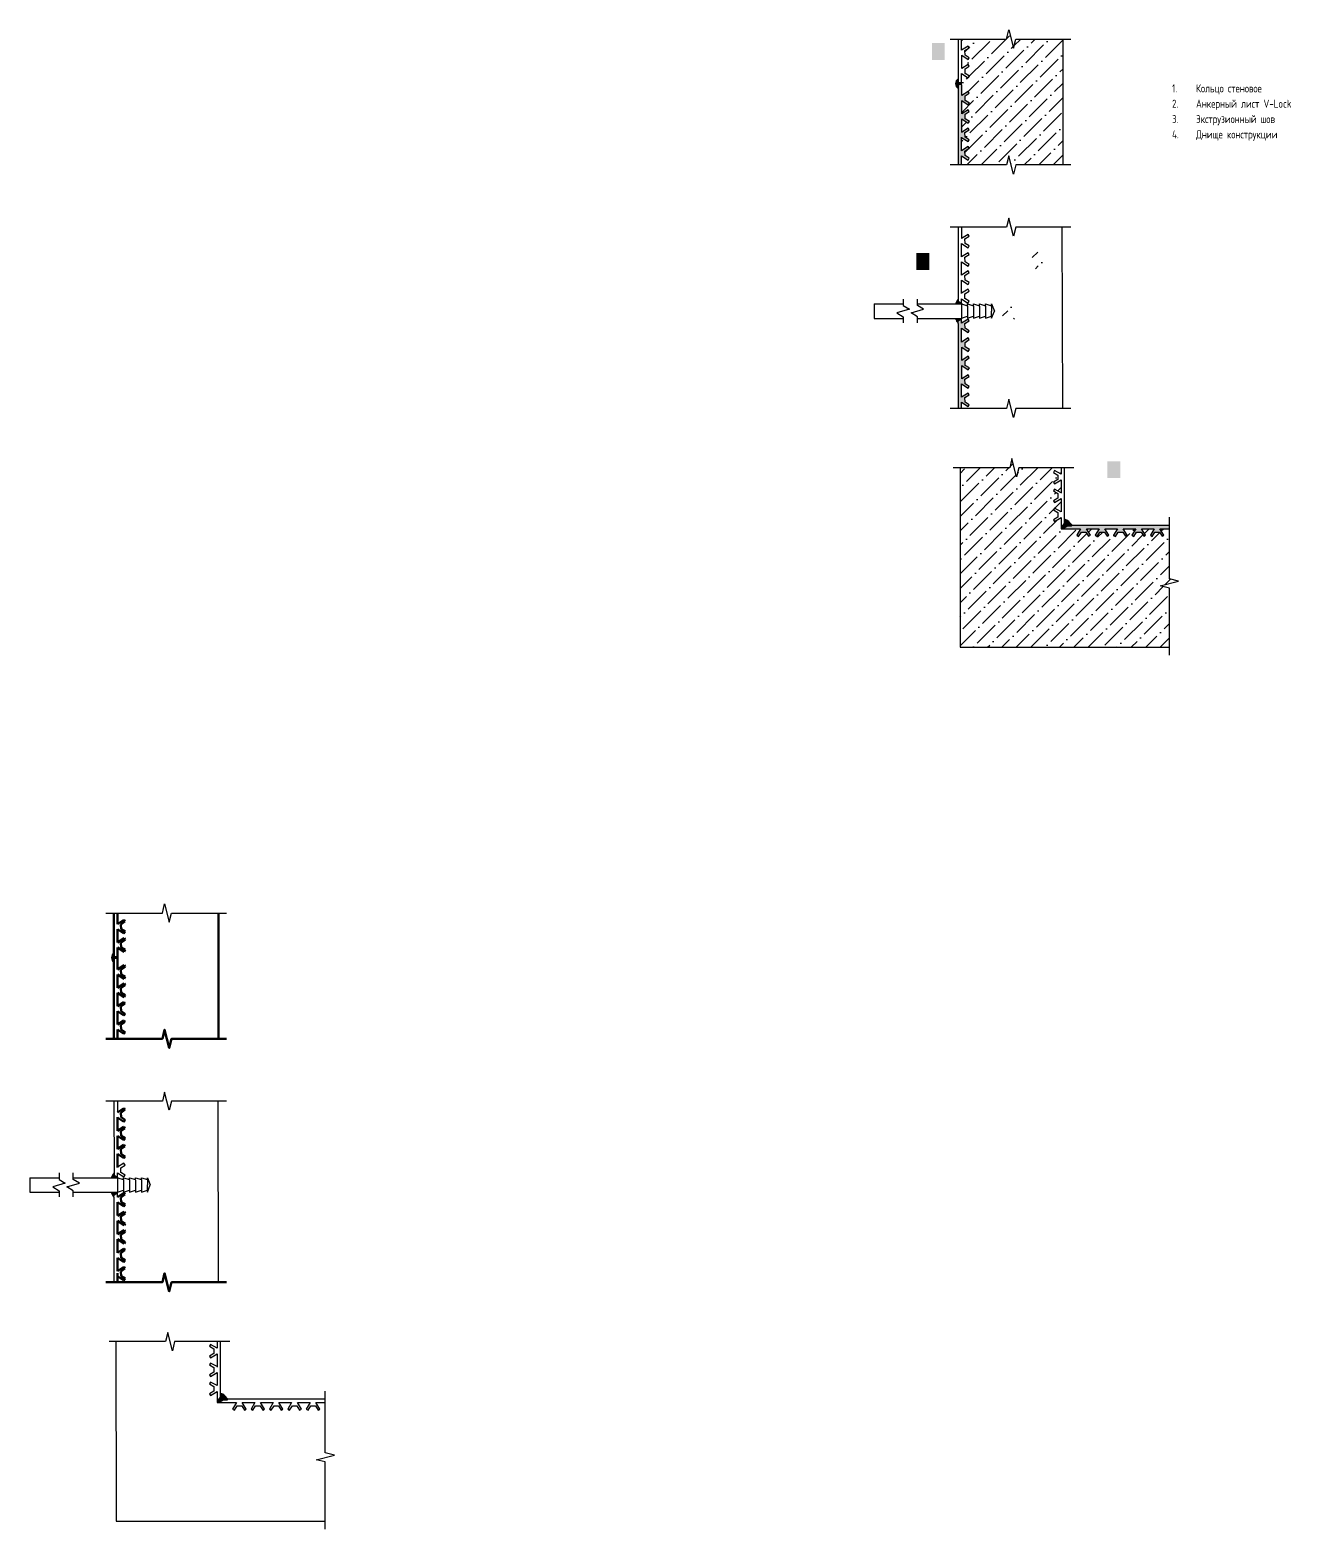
# Model space of a CAD drawing. Header units: millimetres. Extents: x 23457745 to 25202521, y 22218467 to 22861220.
# Drawn here: x 25163128 to 25202521, y 22218467 to 22265294 of the extents above; entities that cross this region are included whole.
import ezdxf

# ---------------------------------------------------------------- set-up
doc = ezdxf.new("R2010")
doc.units = ezdxf.units.MM
doc.layers.add('ШРИФТЫ', color=7, linetype='Continuous')
doc.styles.add('GOST 2.304', font='GOST_type.ttf')
pattern_1 = [(45, (870927.15, -187104.57), (168.3798023, 617.3926083), [793.75, -158.75, 0, -158.75])]

msp = doc.modelspace()

# ---------------------------------------------------------------- hatches: boundary and pattern name
h = msp.add_hatch()
h.set_pattern_fill('ANSI36', color=256, scale=100)
h.set_pattern_definition(pattern_1)
h.paths.add_polyline_path([(25192472.619, 22263011.587), (25192435.306, 22262955.618), (25192234.415, 22263089.545), (25192234.415, 22262671.605), (25192437.971, 22262801.534), (25192468.288, 22262749.563), (25192338.359, 22262662.943), (25192344.855, 22262517.855), (25192472.619, 22262437.732), (25192435.306, 22262381.762), (25192234.415, 22262515.689), (25192234.415, 22262097.749), (25192434.579, 22262225.513), (25192464.896, 22262173.541), (25192334.966, 22262086.922), (25192341.463, 22261941.834), (25192469.227, 22261861.71), (25192431.914, 22261805.741), (25192231.022, 22261939.668), (25192231.022, 22261521.728), (25192434.579, 22261651.658), (25192464.896, 22261599.686), (25192334.966, 22261513.066), (25192341.463, 22261367.978), (25192469.227, 22261287.855), (25192431.914, 22261231.885), (25192231.022, 22261365.813), (25192231.022, 22261079.967), (25193634.262, 22261079.967), (25193703.558, 22261361.482), (25193846.48, 22260794.122), (25193920.107, 22261079.967), (25195388.311, 22261079.967), (25195388.311, 22265008.172), (25193920.107, 22265008.172), (25193846.48, 22264722.327), (25193703.558, 22265294.017), (25193634.262, 22265008.172), (25192231.022, 22265008.172), (25192231.022, 22264661.693), (25192434.579, 22264791.623), (25192464.896, 22264739.651), (25192334.966, 22264653.031), (25192341.463, 22264507.943), (25192469.227, 22264427.82), (25192431.914, 22264371.85), (25192234.415, 22264503.516), (25192234.415, 22264087.853), (25192437.971, 22264217.782), (25192468.288, 22264165.811), (25192338.359, 22264079.191), (25192344.855, 22263934.103), (25192472.619, 22263853.98), (25192435.306, 22263798.01), (25192231, 22263934.214), (25192234.415, 22263245.46), (25192437.971, 22263375.39), (25192468.288, 22263323.418), (25192338.359, 22263236.798), (25192344.855, 22263091.71)])
h.paths.add_polyline_path([(25193987.894, 22263806.839, -1), (25193987.894, 22263786.839, -1)], flags=16)
h.paths.add_polyline_path([(25194305.394, 22263709.339), (25194630.501, 22263709.339), (25194630.501, 22264234.339), (25194305.394, 22264234.339)], flags=24)
at = {"lineweight": 30}
h = msp.add_hatch(color=140, dxfattribs=at)
h.dxf.hatch_style = 1
h.paths.add_polyline_path([(25191304.821, 22264356.568), (25191705.232, 22264356.568), (25191705.232, 22264882.318), (25191304.821, 22264882.318)])
h.paths.add_polyline_path([(25192122.748, 22261079.967), (25192231.022, 22261079.967), (25192231.022, 22261365.813), (25192431.914, 22261231.885), (25192469.227, 22261287.855), (25192341.463, 22261367.978), (25192334.966, 22261513.066), (25192464.896, 22261599.686), (25192434.579, 22261651.658), (25192231.022, 22261521.728), (25192231.022, 22261939.668), (25192431.914, 22261805.741), (25192469.227, 22261861.71), (25192341.463, 22261941.834), (25192334.966, 22262086.922), (25192464.896, 22262173.541), (25192434.579, 22262225.513), (25192234.415, 22262097.749), (25192234.415, 22262515.689), (25192435.306, 22262381.762), (25192472.619, 22262437.732), (25192344.855, 22262517.855), (25192338.359, 22262662.943), (25192468.288, 22262749.563), (25192437.971, 22262801.534), (25192234.415, 22262671.605), (25192234.415, 22263089.545), (25192435.306, 22262955.618), (25192472.619, 22263011.587), (25192344.855, 22263091.71), (25192338.359, 22263236.798), (25192468.288, 22263323.418), (25192437.971, 22263375.39), (25192234.415, 22263245.46), (25192232.713, 22263588.737), (25192176.885, 22263587.608), (25192122.748, 22263574.271)])
h = msp.add_hatch(color=256, dxfattribs=at)
h.dxf.hatch_style = 1
h.paths.add_polyline_path([(25192122.748, 22263768.29, 0.512358397), (25192122.748, 22263463.075)])
h.paths.add_polyline_path([(25192122.748, 22263657.249), (25192122.748, 22263574.271), (25192176.885, 22263587.608), (25192232.713, 22263588.737), (25192232.445, 22263642.788), (25192176.885, 22263643.911)])
h = msp.add_hatch(color=140, dxfattribs=at)
h.dxf.hatch_style = 1
h.paths.add_polyline_path([(25190819.864, 22257801.101), (25191220.275, 22257801.101), (25191220.275, 22258326.852), (25190819.864, 22258326.852)])
h = msp.add_hatch()
h.set_pattern_fill('ANSI36', color=256, scale=100)
h.set_pattern_definition(pattern_1)
h.paths.add_polyline_path([(25193512.234, 22256262.222), (25193887.502, 22256262.222), (25193887.502, 22256787.598), (25193512.234, 22256787.598)])
h.paths.add_polyline_path([(25194433.942, 22257832.777), (25194759.049, 22257832.777), (25194759.049, 22258357.777), (25194433.942, 22258357.777)], flags=17)
h = msp.add_hatch(color=256, dxfattribs=at)
h.dxf.hatch_style = 1
h.paths.add_polyline_path([(25192231.022, 22256761.974), (25192127.079, 22256818.277), (25192125.236, 22256890.564, 0.071653428), (25192038.713, 22256740.32), (25192231.022, 22256740.32)])
h = msp.add_hatch(color=256, dxfattribs=at)
h.dxf.hatch_style = 1
h.paths.add_polyline_path([(25192231.022, 22256263.911), (25192231.022, 22256274.739), (25192038.713, 22256274.739, 0.06998087), (25192122.748, 22256127.686), (25192125.692, 22256209.139)])
h = msp.add_hatch(color=140, dxfattribs=at)
h.dxf.hatch_style = 1
h.paths.add_polyline_path([(25192234.415, 22254815.196), (25192435.306, 22254681.269), (25192472.619, 22254737.238), (25192344.855, 22254817.362), (25192338.359, 22254962.45), (25192468.288, 22255049.069), (25192437.971, 22255101.041), (25192234.415, 22254971.112), (25192234.415, 22255389.052), (25192435.306, 22255255.124), (25192472.619, 22255311.094), (25192344.855, 22255391.217), (25192338.359, 22255536.305), (25192468.288, 22255622.925), (25192437.971, 22255674.897), (25192231.022, 22255542.802), (25192231.022, 22255978.066), (25192431.914, 22255844.139), (25192469.227, 22255900.108), (25192341.463, 22255980.231), (25192334.966, 22256125.319), (25192464.896, 22256211.939), (25192434.579, 22256263.911), (25192231.022, 22256133.981), (25192231.022, 22256263.911), (25192125.692, 22256209.139), (25192122.748, 22256127.686), (25192122.748, 22253474.756), (25192231.022, 22253474.756), (25192231.022, 22253665.319), (25192431.914, 22253531.392), (25192469.227, 22253587.362), (25192341.463, 22253667.485), (25192334.966, 22253812.573), (25192464.896, 22253899.193), (25192434.579, 22253951.165), (25192231.022, 22253821.235), (25192231.022, 22254239.175), (25192431.914, 22254105.248), (25192469.227, 22254161.217), (25192341.463, 22254241.341), (25192334.966, 22254386.429), (25192464.896, 22254473.048), (25192434.579, 22254525.02), (25192234.415, 22254397.256)])
h = msp.add_hatch()
h.set_pattern_fill('ANSI36', color=256, scale=100)
h.set_pattern_definition(pattern_1)
h.paths.add_polyline_path([(25195340.67, 22249715.46), (25195340.67, 22250066.27), (25195137.114, 22249940.671), (25195102.466, 22249992.643), (25195236.727, 22250074.932), (25195236.727, 22250217.855), (25195102.466, 22250300.143), (25195137.114, 22250356.446), (25195340.67, 22250243.841), (25195340.67, 22250659.798), (25195137.114, 22250534.199), (25195102.466, 22250586.171), (25195236.727, 22250668.46), (25195236.727, 22250811.382), (25195102.466, 22250893.671), (25195137.114, 22250949.974), (25195340.67, 22250837.368), (25195340.67, 22251239.967), (25195137.114, 22251114.369), (25195102.466, 22251166.341), (25195236.727, 22251248.629), (25195236.727, 22251391.552), (25195102.466, 22251473.841), (25195137.114, 22251530.143), (25195340.67, 22251417.538), (25195340.67, 22251621.094), (25194015.389, 22251621.094), (25193946.093, 22251335.249), (25193803.17, 22251906.939), (25193733.875, 22251621.094), (25192183.382, 22251621.094), (25192187.096, 22246012.47), (25198723.17, 22246012.47), (25198723.17, 22247861.798), (25198437.325, 22247931.094), (25199009.015, 22248074.017), (25198723.17, 22248147.643), (25198723.17, 22249715.46), (25198424.098, 22249715.46), (25198549.721, 22249510.497), (25198495.485, 22249477.256), (25198413.196, 22249611.517), (25198270.274, 22249611.517), (25198183.654, 22249473.742), (25198126.812, 22249510.414), (25198246.423, 22249715.46), (25197849.779, 22249715.46), (25197975.401, 22249510.497), (25197921.165, 22249477.256), (25197838.876, 22249611.517), (25197695.954, 22249611.517), (25197609.334, 22249473.742), (25197552.493, 22249510.414), (25197672.103, 22249715.46), (25197275.459, 22249715.46), (25197401.081, 22249510.497), (25197346.845, 22249477.256), (25197264.557, 22249611.517), (25197121.634, 22249611.517), (25197035.014, 22249473.742), (25196978.173, 22249510.414), (25197097.783, 22249715.46), (25196701.139, 22249715.46), (25196826.761, 22249510.497), (25196772.525, 22249477.256), (25196690.237, 22249611.517), (25196547.314, 22249611.517), (25196460.694, 22249473.742), (25196403.853, 22249510.414), (25196523.464, 22249715.46), (25196126.819, 22249715.46), (25196252.441, 22249510.497), (25196198.206, 22249477.256), (25196115.917, 22249611.517), (25195972.994, 22249611.517), (25195886.375, 22249473.742), (25195829.533, 22249510.414), (25195949.144, 22249715.46)])
h.paths.add_polyline_path([(25196599.512, 22247724.213, -1), (25196599.512, 22247704.213, -1)], flags=16)
h.paths.add_polyline_path([(25197048.293, 22247603.795), (25197448.578, 22247603.795), (25197448.578, 22248129.17), (25197048.293, 22248129.17)], flags=24)
h = msp.add_hatch(color=140, dxfattribs=at)
h.dxf.hatch_style = 1
h.paths.add_polyline_path([(25196786.796, 22251296.367), (25197187.207, 22251296.367), (25197187.207, 22251822.118), (25196786.796, 22251822.118)])
h.paths.add_polyline_path([(25195672.629, 22249819.404), (25195663.715, 22249805.531), (25195531.234, 22249805.781), (25195394.808, 22249715.46), (25195949.144, 22249715.46), (25195829.533, 22249510.414), (25195886.375, 22249473.742), (25195972.994, 22249611.517), (25196115.917, 22249611.517), (25196198.206, 22249477.256), (25196252.441, 22249510.497), (25196126.819, 22249715.46), (25196523.464, 22249715.46), (25196403.853, 22249510.414), (25196460.694, 22249473.742), (25196547.314, 22249611.517), (25196690.237, 22249611.517), (25196772.525, 22249477.256), (25196826.761, 22249510.497), (25196701.139, 22249715.46), (25197097.783, 22249715.46), (25196978.173, 22249510.414), (25197035.014, 22249473.742), (25197121.634, 22249611.517), (25197264.557, 22249611.517), (25197346.845, 22249477.256), (25197401.081, 22249510.497), (25197275.459, 22249715.46), (25197672.103, 22249715.46), (25197552.493, 22249510.414), (25197609.334, 22249473.742), (25197695.954, 22249611.517), (25197838.876, 22249611.517), (25197921.165, 22249477.256), (25197975.401, 22249510.497), (25197849.779, 22249715.46), (25198246.423, 22249715.46), (25198126.812, 22249510.414), (25198183.654, 22249473.742), (25198270.274, 22249611.517), (25198413.196, 22249611.517), (25198495.485, 22249477.256), (25198549.721, 22249510.497), (25198424.098, 22249715.46), (25198723.17, 22249715.46), (25198723.17, 22249819.404)])
h = msp.add_hatch(color=256, dxfattribs=at)
h.dxf.hatch_style = 1
h.paths.add_polyline_path([(25195531.234, 22249805.781), (25195663.715, 22249805.531), (25195672.629, 22249819.404), (25195448.945, 22249819.404), (25195448.945, 22250001.763), (25195448.147, 22250001.91), (25195437.356, 22249989.663), (25195434.675, 22249880.546), (25195340.67, 22249761.787), (25195340.67, 22249715.46), (25195394.808, 22249715.46)])
h.paths.add_polyline_path([(25195599.396, 22249913.391), (25195577.412, 22249938.146), (25195551.787, 22249957.611), (25195517.94, 22249977.076), (25195463.361, 22249999.101), (25195448.945, 22250001.763), (25195448.945, 22249819.404), (25195672.629, 22249819.404), (25195669.569, 22249833.21)], flags=17)
h = msp.add_hatch(color=1, dxfattribs=at)
h.dxf.hatch_style = 1
h.paths.add_polyline_path([(25165753.068, 22236469.501, 0.512358397), (25165753.068, 22236164.286)])
h.paths.add_polyline_path([(25165862.766, 22236344), (25165807.206, 22236345.123), (25165753.068, 22236358.461), (25165753.068, 22236275.483), (25165807.206, 22236288.82), (25165863.034, 22236289.949)])
h = msp.add_hatch(color=256, dxfattribs=at)
h.dxf.hatch_style = 1
h.paths.add_polyline_path([(25165861.343, 22229463.186), (25165757.399, 22229519.489), (25165755.557, 22229591.775, 0.071653428), (25165669.033, 22229441.531), (25165861.343, 22229441.531)])
h = msp.add_hatch(color=256, dxfattribs=at)
h.dxf.hatch_style = 1
h.paths.add_polyline_path([(25165861.343, 22228965.123), (25165861.343, 22228975.95), (25165669.033, 22228975.95, 0.06998087), (25165753.068, 22228828.898), (25165756.012, 22228910.351)])
h = msp.add_hatch(color=256, dxfattribs=at)
h.dxf.hatch_style = 1
h.paths.add_polyline_path([(25169161.554, 22222506.992), (25169294.036, 22222506.743), (25169302.95, 22222520.616), (25169079.266, 22222520.616), (25169079.266, 22222702.975), (25169078.468, 22222703.122), (25169067.677, 22222690.875), (25169064.996, 22222581.758), (25168970.991, 22222462.999), (25168970.991, 22222416.672), (25169025.128, 22222416.672)])
h.paths.add_polyline_path([(25169229.716, 22222614.603), (25169207.733, 22222639.358), (25169182.108, 22222658.823), (25169148.261, 22222678.287), (25169093.682, 22222700.312), (25169079.266, 22222702.975), (25169079.266, 22222520.616), (25169302.95, 22222520.616), (25169299.889, 22222534.422)], flags=17)

# ---------------------------------------------------------------- linework, layer by layer
for p, q in [((25192231.022, 22264661.693), (25192231.022, 22265008.172)), ((25192434.579, 22264791.623), (25192231.022, 22264661.693)), ((25192234.415, 22264087.853), (25192234.415, 22264503.516)), ((25192234.415, 22264503.516), (25192431.914, 22264371.85)), ((25192334.966, 22264653.031), (25192464.896, 22264739.651)), ((25192341.463, 22264507.943), (25192334.966, 22264653.031)), ((25192469.227, 22264427.82), (25192341.463, 22264507.943)), ((25192464.896, 22264739.651), (25192434.579, 22264791.623)), ((25192437.971, 22264217.782), (25192234.415, 22264087.853)), ((25192338.359, 22264079.191), (25192468.288, 22264165.811)), ((25192344.855, 22263934.103), (25192338.359, 22264079.191)), ((25192431.914, 22264371.85), (25192469.227, 22264427.82)), ((25192468.288, 22264165.811), (25192437.971, 22264217.782)), ((25192234.415, 22263245.46), (25192231, 22263934.214)), ((25192231, 22263934.214), (25192435.306, 22263798.01)), ((25192472.619, 22263853.98), (25192344.855, 22263934.103)), ((25192435.306, 22263798.01), (25192472.619, 22263853.98)), ((25192437.971, 22263375.39), (25192234.415, 22263245.46)), ((25192234.415, 22262671.605), (25192234.415, 22263091.71)), ((25192234.415, 22263089.545), (25192435.306, 22262955.618)), ((25192338.359, 22263236.798), (25192468.288, 22263323.418)), ((25192344.855, 22263091.71), (25192338.359, 22263236.798)), ((25192472.619, 22263011.587), (25192344.855, 22263091.71)), ((25192468.288, 22263323.418), (25192437.971, 22263375.39)), ((25192437.971, 22262801.534), (25192234.415, 22262671.605)), ((25192338.359, 22262662.943), (25192468.288, 22262749.563)), ((25192344.855, 22262517.855), (25192338.359, 22262662.943)), ((25192435.306, 22262955.618), (25192472.619, 22263011.587)), ((25192468.288, 22262749.563), (25192437.971, 22262801.534)), ((25192434.579, 22262225.513), (25192231.022, 22262095.584)), ((25192234.415, 22262097.749), (25192234.415, 22262517.855)), ((25192234.415, 22262515.689), (25192435.306, 22262381.762)), ((25192334.966, 22262086.922), (25192464.896, 22262173.541)), ((25192472.619, 22262437.732), (25192344.855, 22262517.855)), ((25192464.896, 22262173.541), (25192434.579, 22262225.513)), ((25192435.306, 22262381.762), (25192472.619, 22262437.732)), ((25192231.022, 22261521.728), (25192231.022, 22261941.834)), ((25192231.022, 22261939.668), (25192431.914, 22261805.741)), ((25192341.463, 22261941.834), (25192334.966, 22262086.922)), ((25192469.227, 22261861.71), (25192341.463, 22261941.834)), ((25192431.914, 22261805.741), (25192469.227, 22261861.71)), ((25192434.579, 22261651.658), (25192231.022, 22261521.728)), ((25192231.022, 22261365.813), (25192431.914, 22261231.885)), ((25192334.966, 22261513.066), (25192464.896, 22261599.686)), ((25192341.463, 22261367.978), (25192334.966, 22261513.066)), ((25192469.227, 22261287.855), (25192341.463, 22261367.978)), ((25192431.914, 22261231.885), (25192469.227, 22261287.855)), ((25192464.896, 22261599.686), (25192434.579, 22261651.658)), ((25192434.579, 22258910.144), (25192231.022, 22258780.214)), ((25192237.808, 22258784.545), (25192237.808, 22259131.024)), ((25192334.966, 22258771.552), (25192464.896, 22258858.172)), ((25192464.896, 22258858.172), (25192434.579, 22258910.144)), ((25192231.022, 22258206.358), (25192231.022, 22258626.464)), ((25192231.022, 22258624.298), (25192431.914, 22258490.371)), ((25192341.463, 22258626.464), (25192334.966, 22258771.552)), ((25192469.227, 22258546.341), (25192341.463, 22258626.464)), ((25192431.914, 22258490.371), (25192469.227, 22258546.341)), ((25192434.579, 22258334.122), (25192231.022, 22258204.193)), ((25192231.022, 22257630.337), (25192231.022, 22258050.443)), ((25192231.022, 22258048.277), (25192431.914, 22257914.35)), ((25192334.966, 22258195.531), (25192464.896, 22258282.151)), ((25192341.463, 22258050.443), (25192334.966, 22258195.531)), ((25192469.227, 22257970.32), (25192341.463, 22258050.443)), ((25192431.914, 22257914.35), (25192469.227, 22257970.32)), ((25192464.896, 22258282.151), (25192434.579, 22258334.122)), ((25192434.579, 22257766.763), (25192231.022, 22257636.834)), ((25192231.022, 22257062.978), (25192231.022, 22257483.084)), ((25192231.022, 22257480.918), (25192431.914, 22257346.991)), ((25192334.966, 22257628.172), (25192464.896, 22257714.791)), ((25192341.463, 22257483.084), (25192334.966, 22257628.172)), ((25192469.227, 22257402.96), (25192341.463, 22257483.084)), ((25192464.896, 22257714.791), (25192434.579, 22257766.763)), ((25192431.914, 22257346.991), (25192469.227, 22257402.96)), ((25192338.359, 22255536.305), (25192468.288, 22255622.925)), ((25192468.288, 22255622.925), (25192437.971, 22255674.897)), ((25192234.415, 22254971.112), (25192234.415, 22255389.052)), ((25192234.415, 22255389.052), (25192435.306, 22255255.124)), ((25192437.971, 22255101.041), (25192234.415, 22254971.112)), ((25192344.855, 22255391.217), (25192338.359, 22255536.305)), ((25192472.619, 22255311.094), (25192344.855, 22255391.217)), ((25192435.306, 22255255.124), (25192472.619, 22255311.094)), ((25192468.288, 22255049.069), (25192437.971, 22255101.041)), ((25192234.415, 22254397.256), (25192234.415, 22254815.196)), ((25192234.415, 22254815.196), (25192435.306, 22254681.269)), ((25192338.359, 22254962.45), (25192468.288, 22255049.069)), ((25192344.855, 22254817.362), (25192338.359, 22254962.45)), ((25192472.619, 22254737.238), (25192344.855, 22254817.362)), ((25192435.306, 22254681.269), (25192472.619, 22254737.238)), ((25192231.022, 22253821.235), (25192231.022, 22254239.175)), ((25192231.022, 22254239.175), (25192431.914, 22254105.248)), ((25192434.579, 22254525.02), (25192234.415, 22254397.256)), ((25192334.966, 22254386.429), (25192464.896, 22254473.048)), ((25192341.463, 22254241.341), (25192334.966, 22254386.429)), ((25192469.227, 22254161.217), (25192341.463, 22254241.341)), ((25192431.914, 22254105.248), (25192469.227, 22254161.217)), ((25192464.896, 22254473.048), (25192434.579, 22254525.02)), ((25192434.579, 22253951.165), (25192231.022, 22253821.235)), ((25192334.966, 22253812.573), (25192464.896, 22253899.193)), ((25192341.463, 22253667.485), (25192334.966, 22253812.573)), ((25192464.896, 22253899.193), (25192434.579, 22253951.165)), ((25192469.227, 22253587.362), (25192341.463, 22253667.485)), ((25192431.914, 22253531.392), (25192469.227, 22253587.362))]:
    msp.add_line(p, q)
for p, q in [((25192176.885, 22263643.911), (25192122.748, 22263657.249)), ((25192176.885, 22263587.608), (25192122.748, 22263574.271)), ((25192232.445, 22263642.788), (25192176.885, 22263643.911)), ((25192232.445, 22263588.732), (25192176.885, 22263587.608)), ((25192122.748, 22259131.024), (25192125.236, 22256890.564)), ((25189498.17, 22256740.32), (25189498.17, 22256285.566)), ((25189498.17, 22256740.32), (25190407.677, 22256740.32)), ((25192417.255, 22256679.686), (25192417.255, 22256350.531)), ((25192603.487, 22256679.686), (25192603.487, 22256346.2)), ((25192791.885, 22256666.792), (25192789.72, 22256350.531)), ((25192980.283, 22256679.686), (25192980.283, 22256350.531)), ((25189498.17, 22256285.566), (25190407.677, 22256285.566)), ((25192122.748, 22256127.686), (25192122.748, 22253474.756))]:
    msp.add_line(p, q, dxfattribs=at)
at = {"color": 1, "lineweight": 50}
for p, q in [((25165861.343, 22237362.905), (25165861.343, 22237709.384)), ((25166064.899, 22237492.834), (25165861.343, 22237362.905)), ((25165965.287, 22237354.243), (25166095.216, 22237440.863)), ((25165971.783, 22237209.155), (25165965.287, 22237354.243)), ((25166095.216, 22237440.863), (25166064.899, 22237492.834)), ((25165861.343, 22237206.989), (25166062.234, 22237073.062)), ((25165864.736, 22236789.064), (25165864.736, 22237209.17)), ((25166068.292, 22236918.994), (25165864.736, 22236789.064)), ((25165968.679, 22236780.402), (25166098.609, 22236867.022)), ((25166099.547, 22237129.032), (25165971.783, 22237209.155)), ((25166062.234, 22237073.062), (25166099.547, 22237129.032)), ((25166098.609, 22236867.022), (25166068.292, 22236918.994)), ((25165864.736, 22235946.672), (25165861.343, 22236630.968)), ((25165864.736, 22236633.149), (25166065.627, 22236499.222)), ((25165975.176, 22236635.314), (25165968.679, 22236780.402)), ((25166102.94, 22236555.191), (25165975.176, 22236635.314)), ((25166065.627, 22236499.222), (25166102.94, 22236555.191)), ((25166068.292, 22236076.602), (25165864.736, 22235946.672)), ((25165968.679, 22235938.01), (25166098.609, 22236024.63)), ((25165975.176, 22235792.922), (25165968.679, 22235938.01)), ((25166098.609, 22236024.63), (25166068.292, 22236076.602)), ((25165864.736, 22235372.817), (25165864.736, 22235792.922)), ((25165864.736, 22235790.757), (25166065.627, 22235656.829)), ((25166068.292, 22235502.746), (25165864.736, 22235372.817)), ((25165968.679, 22235364.155), (25166098.609, 22235450.774)), ((25166102.94, 22235712.799), (25165975.176, 22235792.922)), ((25166065.627, 22235656.829), (25166102.94, 22235712.799)), ((25166098.609, 22235450.774), (25166068.292, 22235502.746)), ((25165864.736, 22234798.961), (25165864.736, 22235219.067)), ((25165864.736, 22235216.901), (25166065.627, 22235082.974)), ((25165975.176, 22235219.067), (25165968.679, 22235364.155)), ((25166102.94, 22235138.943), (25165975.176, 22235219.067)), ((25166065.627, 22235082.974), (25166102.94, 22235138.943)), ((25166064.899, 22234926.725), (25165861.343, 22234796.795)), ((25165861.343, 22234222.94), (25165861.343, 22234643.045)), ((25165861.343, 22234640.88), (25166062.234, 22234506.953)), ((25165965.287, 22234788.133), (25166095.216, 22234874.753)), ((25165971.783, 22234643.045), (25165965.287, 22234788.133)), ((25166099.547, 22234562.922), (25165971.783, 22234643.045)), ((25166062.234, 22234506.953), (25166099.547, 22234562.922)), ((25166095.216, 22234874.753), (25166064.899, 22234926.725)), ((25166064.899, 22234352.869), (25165861.343, 22234222.94)), ((25165861.343, 22234067.024), (25166062.234, 22233933.097)), ((25165965.287, 22234214.278), (25166095.216, 22234300.898)), ((25165971.783, 22234069.19), (25165965.287, 22234214.278)), ((25166099.547, 22233989.067), (25165971.783, 22234069.19)), ((25166095.216, 22234300.898), (25166064.899, 22234352.869)), ((25166062.234, 22233933.097), (25166099.547, 22233989.067)), ((25166064.899, 22231611.355), (25165861.343, 22231481.426)), ((25165861.343, 22230907.57), (25165861.343, 22231327.676)), ((25165861.343, 22231325.51), (25166062.234, 22231191.583)), ((25165965.287, 22231472.764), (25166095.216, 22231559.384)), ((25165971.783, 22231327.676), (25165965.287, 22231472.764)), ((25166099.547, 22231247.553), (25165971.783, 22231327.676)), ((25166062.234, 22231191.583), (25166099.547, 22231247.553)), ((25166095.216, 22231559.384), (25166064.899, 22231611.355)), ((25166064.899, 22231035.334), (25165861.343, 22230905.405)), ((25165861.343, 22230331.549), (25165861.343, 22230751.655)), ((25165861.343, 22230749.489), (25166062.234, 22230615.562)), ((25165965.287, 22230896.743), (25166095.216, 22230983.362)), ((25165971.783, 22230751.655), (25165965.287, 22230896.743)), ((25166099.547, 22230671.531), (25165971.783, 22230751.655)), ((25166095.216, 22230983.362), (25166064.899, 22231035.334)), ((25166064.899, 22230467.975), (25165861.343, 22230338.045)), ((25165965.287, 22230329.383), (25166095.216, 22230416.003)), ((25165971.783, 22230184.295), (25165965.287, 22230329.383)), ((25166062.234, 22230615.562), (25166099.547, 22230671.531)), ((25166095.216, 22230416.003), (25166064.899, 22230467.975)), ((25165861.343, 22229764.19), (25165861.343, 22230184.295)), ((25165861.343, 22230182.13), (25166062.234, 22230048.203)), ((25166099.547, 22230104.172), (25165971.783, 22230184.295)), ((25166062.234, 22230048.203), (25166099.547, 22230104.172)), ((25166064.899, 22228965.123), (25165861.343, 22228835.193)), ((25165965.287, 22228826.531), (25166095.216, 22228913.151)), ((25166095.216, 22228913.151), (25166064.899, 22228965.123)), ((25165861.343, 22228261.338), (25165861.343, 22228681.443)), ((25165861.343, 22228679.278), (25166062.234, 22228545.35)), ((25165971.783, 22228681.443), (25165965.287, 22228826.531)), ((25166099.547, 22228601.32), (25165971.783, 22228681.443)), ((25166062.234, 22228545.35), (25166099.547, 22228601.32)), ((25166068.292, 22228376.109), (25165864.736, 22228246.179)), ((25165864.736, 22227672.323), (25165864.736, 22228092.429)), ((25165864.736, 22228090.264), (25166065.627, 22227956.336)), ((25165968.679, 22228237.517), (25166098.609, 22228324.137)), ((25165975.176, 22228092.429), (25165968.679, 22228237.517)), ((25166102.94, 22228012.306), (25165975.176, 22228092.429)), ((25166065.627, 22227956.336), (25166102.94, 22228012.306)), ((25166098.609, 22228324.137), (25166068.292, 22228376.109)), ((25166068.292, 22227802.253), (25165864.736, 22227672.323)), ((25165864.736, 22227098.468), (25165864.736, 22227518.573)), ((25165864.736, 22227516.408), (25166065.627, 22227382.481)), ((25165968.679, 22227663.661), (25166098.609, 22227750.281)), ((25165975.176, 22227518.573), (25165968.679, 22227663.661)), ((25166102.94, 22227438.45), (25165975.176, 22227518.573)), ((25166098.609, 22227750.281), (25166068.292, 22227802.253)), ((25166064.899, 22227226.232), (25165861.343, 22227096.302)), ((25165965.287, 22227087.64), (25166095.216, 22227174.26)), ((25165971.783, 22226942.552), (25165965.287, 22227087.64)), ((25166095.216, 22227174.26), (25166064.899, 22227226.232)), ((25166065.627, 22227382.481), (25166102.94, 22227438.45)), ((25165861.343, 22226522.447), (25165861.343, 22226942.552)), ((25165861.343, 22226940.387), (25166062.234, 22226806.459)), ((25166064.899, 22226652.376), (25165861.343, 22226522.447)), ((25165965.287, 22226513.785), (25166095.216, 22226600.405)), ((25166099.547, 22226862.429), (25165971.783, 22226942.552)), ((25166062.234, 22226806.459), (25166099.547, 22226862.429)), ((25166095.216, 22226600.405), (25166064.899, 22226652.376)), ((25165861.343, 22226366.531), (25166062.234, 22226232.604)), ((25165971.783, 22226368.697), (25165965.287, 22226513.785)), ((25166099.547, 22226288.574), (25165971.783, 22226368.697)), ((25166062.234, 22226232.604), (25166099.547, 22226288.574))]:
    msp.add_line(p, q, dxfattribs=at)
at = {"color": 1, "lineweight": 30}
for p, q in [((25165807.206, 22236345.123), (25165753.068, 22236358.461)), ((25165807.206, 22236288.82), (25165753.068, 22236275.483)), ((25165862.766, 22236344), (25165807.206, 22236345.123)), ((25165862.766, 22236289.943), (25165807.206, 22236288.82)), ((25165753.068, 22231832.236), (25165755.557, 22229591.775)), ((25165868.128, 22231485.757), (25165868.128, 22231832.236)), ((25163128.491, 22229441.531), (25163128.491, 22228986.778)), ((25163128.491, 22229441.531), (25164037.998, 22229441.531)), ((25166047.575, 22229380.898), (25166047.575, 22229051.743)), ((25166233.808, 22229380.898), (25166233.808, 22229047.412)), ((25166422.206, 22229368.004), (25166420.04, 22229051.743)), ((25166610.604, 22229380.898), (25166610.604, 22229051.743)), ((25163128.491, 22228986.778), (25164037.998, 22228986.778)), ((25165753.068, 22228828.898), (25165753.068, 22226175.968))]:
    msp.add_line(p, q, dxfattribs=at)
at = {"lineweight": 30}
for points in [[(25191871.551, 22265008.172), (25193634.262, 22265008.172), (25193703.558, 22265294.017), (25193846.48, 22264722.327), (25193920.107, 22265008.172), (25195639.508, 22265008.172)], [(25192122.748, 22265008.172), (25192122.748, 22261079.967)], [(25195388.311, 22265008.172), (25195388.311, 22261079.967)], [(25195639.508, 22261079.967), (25193920.107, 22261079.967), (25193846.48, 22260794.122), (25193703.558, 22261361.482), (25193634.262, 22261079.967), (25191871.551, 22261079.967)], [(25195639.508, 22259135.355), (25193920.107, 22259131.024), (25193846.48, 22258849.51), (25193703.558, 22259416.869), (25193634.262, 22259131.024), (25191871.551, 22259131.024)], [(25195388.311, 22253474.756), (25195374.054, 22259134.686)], [(25190407.677, 22256887.573), (25190407.677, 22256740.32), (25190407.677, 22256684.017), (25190598.241, 22256571.411), (25190208.452, 22256454.474), (25190407.677, 22256328.876), (25190407.677, 22256142.643)], [(25190849.438, 22256142.643), (25190849.438, 22256285.566), (25190849.438, 22256328.876), (25190654.543, 22256454.474), (25191044.332, 22256571.411), (25190849.438, 22256684.017), (25190849.438, 22256887.573)], [(25190849.438, 22256740.32), (25192231.022, 22256740.32), (25192231.022, 22256274.739), (25190849.438, 22256274.739)], [(25192231.022, 22256761.974), (25192231.022, 22256740.32)], [(25192231.022, 22256740.32), (25192417.255, 22256679.686), (25192417.255, 22256740.32), (25192603.487, 22256679.686), (25192603.487, 22256740.32), (25192789.72, 22256679.686), (25192789.72, 22256740.32), (25192980.283, 22256679.686), (25192980.283, 22256740.32), (25193166.515, 22256679.686), (25193166.515, 22256740.32), (25193257.466, 22256515.108)], [(25192231.022, 22256289.897), (25192417.255, 22256350.531), (25192417.255, 22256289.897), (25192603.487, 22256350.531), (25192603.487, 22256289.897), (25192789.72, 22256350.531), (25192789.72, 22256289.897), (25192980.283, 22256350.531), (25192980.283, 22256289.897), (25193166.515, 22256350.531), (25193166.515, 22256289.897), (25193257.466, 22256515.108)], [(25193166.515, 22256679.686), (25193166.515, 22256515.108)], [(25193166.515, 22256350.531), (25193166.515, 22256515.108)], [(25195639.508, 22253474.756), (25193920.107, 22253474.756), (25193846.48, 22253188.911), (25193703.558, 22253756.27), (25193634.262, 22253474.756), (25191871.551, 22253474.756)], [(25195739.121, 22251621.094), (25194015.389, 22251621.094), (25193946.093, 22251335.249), (25193803.17, 22251906.939), (25193733.875, 22251621.094), (25191971.163, 22251621.094)], [(25192183.382, 22251621.094), (25192187.096, 22246012.47), (25198723.17, 22246012.47)], [(25198723.17, 22249819.404), (25195448.945, 22249819.404), (25195448.945, 22251621.094)], [(25198723.17, 22245765.601), (25198723.17, 22247861.798), (25198437.325, 22247931.094), (25199009.015, 22248074.017), (25198723.17, 22248147.643), (25198723.17, 22250070.601)]]:
    msp.add_lwpolyline(points, dxfattribs=at)
for points in [[(25192231.022, 22261079.967), (25192231.022, 22261365.813)], [(25192125.236, 22256890.564), (25192127.079, 22256818.277), (25192231.022, 22256761.974), (25192231.022, 22256896.235), (25192429.914, 22256763.64), (25192469.227, 22256822.608), (25192334.966, 22256904.897), (25192334.966, 22257047.82), (25192469.227, 22257130.108), (25192430.757, 22257192.874), (25192231.022, 22257070.456)], [(25192122.748, 22256127.686), (25192125.692, 22256209.139), (25192231.022, 22256263.911)], [(25192437.971, 22255674.897), (25192231.022, 22255542.802), (25192231.022, 22255978.066), (25192431.914, 22255844.139), (25192469.227, 22255900.108), (25192341.463, 22255980.231), (25192334.966, 22256125.319), (25192464.896, 22256211.939), (25192434.579, 22256263.911), (25192231.022, 22256133.981), (25192231.022, 22256274.739)], [(25192231.022, 22253474.756), (25192231.022, 22253665.319), (25192431.914, 22253531.392)], [(25195340.67, 22251621.094), (25195340.67, 22251417.538), (25195137.114, 22251530.143), (25195102.466, 22251473.841), (25195236.727, 22251391.552), (25195236.727, 22251248.629), (25195102.466, 22251166.341), (25195137.114, 22251114.369), (25195340.67, 22251239.967), (25195340.67, 22250824.193)], [(25195340.67, 22250837.368), (25195137.114, 22250949.974), (25195102.466, 22250893.671), (25195236.727, 22250811.382), (25195236.727, 22250668.46), (25195102.466, 22250586.171), (25195137.114, 22250534.199), (25195340.67, 22250659.798), (25195340.67, 22250244.023)], [(25195340.67, 22250243.841), (25195137.114, 22250356.446), (25195102.466, 22250300.143), (25195236.727, 22250217.855), (25195236.727, 22250074.932), (25195102.466, 22249992.643), (25195137.114, 22249940.671), (25195340.67, 22250066.27), (25195340.67, 22249715.46), (25195949.144, 22249715.46), (25195829.533, 22249510.414), (25195886.375, 22249473.742), (25195972.994, 22249611.517), (25196115.917, 22249611.517), (25196198.206, 22249477.256), (25196252.441, 22249510.497), (25196126.819, 22249715.46), (25196523.464, 22249715.46)], [(25195394.808, 22249715.46), (25195531.234, 22249805.781), (25195663.715, 22249805.531), (25195672.629, 22249819.404), (25195669.569, 22249833.21), (25195599.396, 22249913.391), (25195577.412, 22249938.146), (25195551.787, 22249957.611), (25195517.94, 22249977.076), (25195463.361, 22249999.101), (25195448.147, 22250001.91), (25195437.356, 22249989.663), (25195434.675, 22249880.546), (25195340.67, 22249761.787)], [(25196523.464, 22249715.46), (25196403.853, 22249510.414), (25196460.694, 22249473.742), (25196547.314, 22249611.517), (25196690.237, 22249611.517), (25196772.525, 22249477.256), (25196826.761, 22249510.497), (25196701.139, 22249715.46), (25197097.783, 22249715.46)], [(25197097.783, 22249715.46), (25196978.173, 22249510.414), (25197035.014, 22249473.742), (25197121.634, 22249611.517), (25197264.557, 22249611.517), (25197346.845, 22249477.256), (25197401.081, 22249510.497), (25197275.459, 22249715.46), (25197672.103, 22249715.46)], [(25197672.103, 22249715.46), (25197552.493, 22249510.414), (25197609.334, 22249473.742), (25197695.954, 22249611.517), (25197838.876, 22249611.517), (25197921.165, 22249477.256), (25197975.401, 22249510.497), (25197849.779, 22249715.46), (25198246.423, 22249715.46)], [(25198246.423, 22249715.46), (25198126.812, 22249510.414), (25198183.654, 22249473.742), (25198270.274, 22249611.517), (25198413.196, 22249611.517), (25198495.485, 22249477.256), (25198549.721, 22249510.497), (25198424.098, 22249715.46), (25198723.17, 22249715.46)]]:
    msp.add_lwpolyline(points)
at = {"color": 1, "lineweight": 30}
for points in [[(25165501.871, 22237709.384), (25167264.582, 22237709.384), (25167333.878, 22237995.229), (25167476.801, 22237423.539), (25167550.428, 22237709.384), (25169269.829, 22237709.384)], [(25169269.829, 22231836.567), (25167550.428, 22231832.236), (25167476.801, 22231550.721), (25167333.878, 22232118.081), (25167264.582, 22231832.236), (25165501.871, 22231832.236)], [(25169018.632, 22226175.968), (25169004.375, 22231835.898)], [(25165755.557, 22229591.775), (25165757.399, 22229519.489), (25165861.343, 22229463.186), (25165861.343, 22229597.447), (25166060.235, 22229464.852), (25166099.547, 22229523.82), (25165965.287, 22229606.109), (25165965.287, 22229749.031), (25166099.547, 22229831.32), (25166061.078, 22229894.086), (25165861.343, 22229771.667)], [(25164037.998, 22229588.785), (25164037.998, 22229441.531), (25164037.998, 22229385.228), (25164228.561, 22229272.623), (25163838.773, 22229155.686), (25164037.998, 22229030.088), (25164037.998, 22228843.855)], [(25164479.758, 22228843.855), (25164479.758, 22228986.778), (25164479.758, 22229030.088), (25164284.864, 22229155.686), (25164674.653, 22229272.623), (25164479.758, 22229385.228), (25164479.758, 22229588.785)], [(25164479.758, 22229441.531), (25165861.343, 22229441.531), (25165861.343, 22228975.95), (25164479.758, 22228975.95)], [(25165861.343, 22229463.186), (25165861.343, 22229441.531)], [(25165861.343, 22229441.531), (25166047.575, 22229380.898), (25166047.575, 22229441.531), (25166233.808, 22229380.898), (25166233.808, 22229441.531), (25166420.04, 22229380.898), (25166420.04, 22229441.531), (25166610.604, 22229380.898), (25166610.604, 22229441.531), (25166796.836, 22229380.898), (25166796.836, 22229441.531), (25166887.787, 22229216.32)], [(25166796.836, 22229380.898), (25166796.836, 22229216.32)], [(25165753.068, 22228828.898), (25165756.012, 22228910.351), (25165861.343, 22228965.123)], [(25165861.343, 22228991.109), (25166047.575, 22229051.743), (25166047.575, 22228991.109), (25166233.808, 22229051.743), (25166233.808, 22228991.109), (25166420.04, 22229051.743), (25166420.04, 22228991.109), (25166610.604, 22229051.743), (25166610.604, 22228991.109), (25166796.836, 22229051.743), (25166796.836, 22228991.109), (25166887.787, 22229216.32)], [(25165861.343, 22228835.193), (25165861.343, 22228975.95)], [(25166796.836, 22229051.743), (25166796.836, 22229216.32)], [(25169369.442, 22224322.306), (25167645.709, 22224322.306), (25167576.413, 22224036.461), (25167433.491, 22224608.151), (25167364.195, 22224322.306), (25165601.484, 22224322.306)], [(25165813.702, 22224322.306), (25165817.417, 22218713.681), (25172353.491, 22218713.681)], [(25168970.991, 22224322.306), (25168970.991, 22224118.75), (25168767.435, 22224231.355), (25168732.787, 22224175.052), (25168867.047, 22224092.764), (25168867.047, 22223949.841), (25168732.787, 22223867.552), (25168767.435, 22223815.58), (25168970.991, 22223941.179), (25168970.991, 22223525.404)], [(25172353.491, 22222520.616), (25169079.266, 22222520.616), (25169079.266, 22224322.306)], [(25168970.991, 22223538.58), (25168767.435, 22223651.185), (25168732.787, 22223594.883), (25168867.047, 22223512.594), (25168867.047, 22223369.671), (25168732.787, 22223287.383), (25168767.435, 22223235.411), (25168970.991, 22223361.009), (25168970.991, 22222945.235)], [(25168970.991, 22222945.052), (25168767.435, 22223057.658), (25168732.787, 22223001.355), (25168867.047, 22222919.066), (25168867.047, 22222776.144), (25168732.787, 22222693.855), (25168767.435, 22222641.883), (25168970.991, 22222767.482), (25168970.991, 22222416.672), (25169579.464, 22222416.672), (25169459.854, 22222211.625), (25169516.695, 22222174.953), (25169603.315, 22222312.728), (25169746.237, 22222312.728), (25169828.526, 22222178.468), (25169882.762, 22222211.709), (25169757.14, 22222416.672), (25170153.784, 22222416.672)], [(25169025.128, 22222416.672), (25169161.554, 22222506.992), (25169294.036, 22222506.743), (25169302.95, 22222520.616), (25169299.889, 22222534.422), (25169229.716, 22222614.603), (25169207.733, 22222639.358), (25169182.108, 22222658.823), (25169148.261, 22222678.287), (25169093.682, 22222700.312), (25169078.468, 22222703.122), (25169067.677, 22222690.875), (25169064.996, 22222581.758), (25168970.991, 22222462.999)], [(25170153.784, 22222416.672), (25170034.174, 22222211.625), (25170091.015, 22222174.953), (25170177.635, 22222312.728), (25170320.557, 22222312.728), (25170402.846, 22222178.468), (25170457.082, 22222211.709), (25170331.46, 22222416.672), (25170728.104, 22222416.672)], [(25170728.104, 22222416.672), (25170608.493, 22222211.625), (25170665.335, 22222174.953), (25170751.955, 22222312.728), (25170894.877, 22222312.728), (25170977.166, 22222178.468), (25171031.402, 22222211.709), (25170905.779, 22222416.672), (25171302.424, 22222416.672)], [(25171302.424, 22222416.672), (25171182.813, 22222211.625), (25171239.655, 22222174.953), (25171326.274, 22222312.728), (25171469.197, 22222312.728), (25171551.486, 22222178.468), (25171605.722, 22222211.709), (25171480.099, 22222416.672), (25171876.744, 22222416.672)], [(25171876.744, 22222416.672), (25171757.133, 22222211.625), (25171813.975, 22222174.953), (25171900.594, 22222312.728), (25172043.517, 22222312.728), (25172125.806, 22222178.468), (25172180.041, 22222211.709), (25172054.419, 22222416.672), (25172353.491, 22222416.672)], [(25172353.491, 22218466.813), (25172353.491, 22220563.01), (25172067.646, 22220632.306), (25172639.336, 22220775.228), (25172353.491, 22220848.855), (25172353.491, 22222771.813)]]:
    msp.add_lwpolyline(points, dxfattribs=at)
at = {"color": 1, "lineweight": 50}
for points in [[(25165753.068, 22237709.384), (25165753.068, 22233781.179)], [(25169018.632, 22237709.384), (25169018.632, 22233781.179)], [(25169269.829, 22233781.179), (25167550.428, 22233781.179), (25167476.801, 22233495.334), (25167333.878, 22234062.693), (25167264.582, 22233781.179), (25165501.871, 22233781.179)], [(25165861.343, 22233781.179), (25165861.343, 22234067.024)], [(25169269.829, 22226175.968), (25167550.428, 22226175.968), (25167476.801, 22225890.123), (25167333.878, 22226457.482), (25167264.582, 22226175.968), (25165501.871, 22226175.968)], [(25165861.343, 22226175.968), (25165861.343, 22226461.813)]]:
    msp.add_lwpolyline(points, dxfattribs=at)
at = {"lineweight": 30}
for centre, radius, start, end in [((25192232.579, 22263615.682), 188.022, 125.7425725, 234.2574275), ((25192603.487, 22256515.108), 608.022, 141.8659729, 158.2597063), ((25192603.487, 22256499.95), 608.022, 201.7402937, 217.7526182)]:
    msp.add_arc(centre, radius, start, end, dxfattribs=at)
at = {"color": 1, "lineweight": 30}
for centre, radius, start, end in [((25165862.9, 22236316.894), 188.022, 125.7425725, 234.2574275), ((25166233.808, 22229216.32), 608.022, 141.8659729, 158.2597063), ((25166233.808, 22229201.162), 608.022, 201.7402937, 217.7526182)]:
    msp.add_arc(centre, radius, start, end, dxfattribs=at)

# ---------------------------------------------------------------- texts
at = {"layer": 'ШРИФТЫ', "lineweight": 30, "ltscale": 100, "insert": (25198553.969, 22263595.012), "char_height": 250, "attachment_point": 1, "line_spacing_factor": 1.15, "style": 'GOST 2.304'}
msp.add_mtext_dynamic_manual_height_columns('\\pi-750,l1000,t1000;1.^IКольцо стеновое\\P{\\C140;2.^IАнкерный лист V-Lock\\P}3.^IЭкструзионный шов\\P4.^IДнище конструкции', width=70431.32087, gutter_width=1250, heights=[24133.913], dxfattribs=at)

doc.saveas('drawing.dxf')
